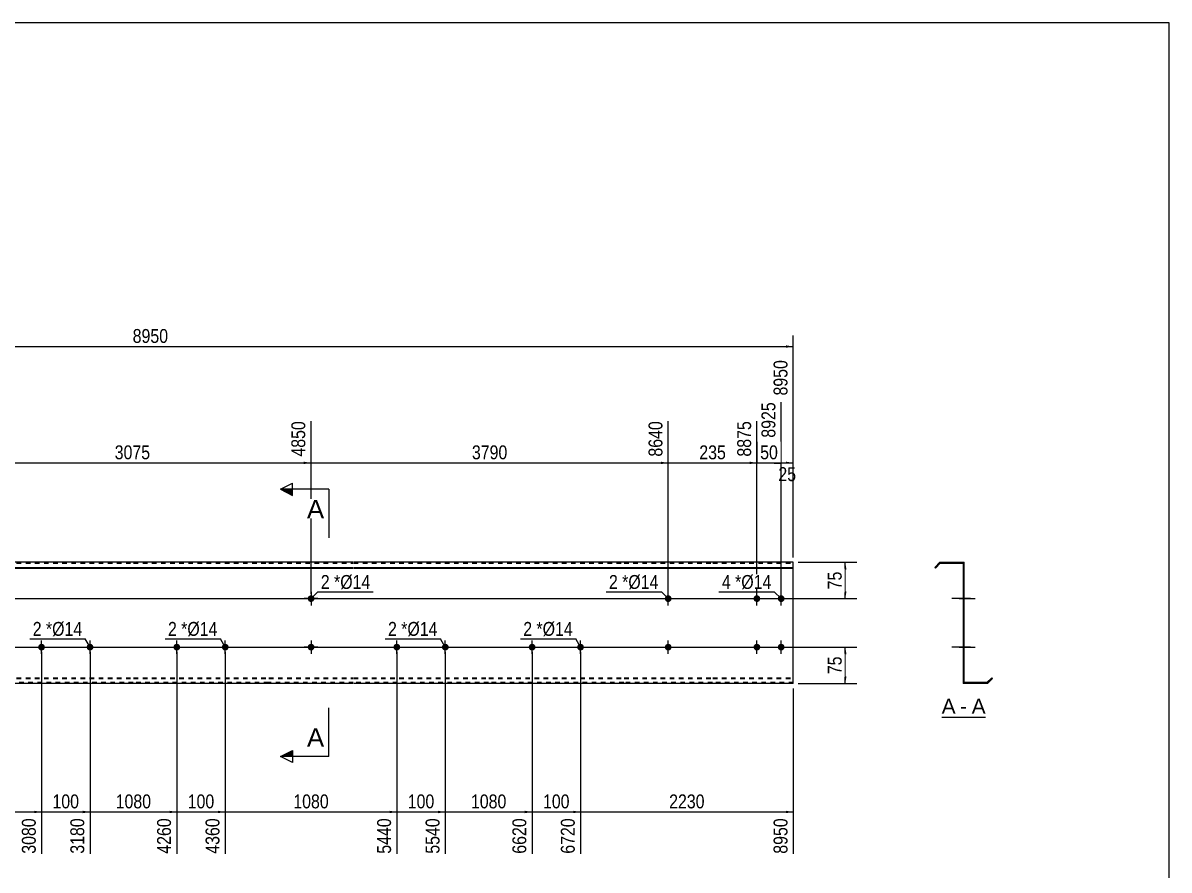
# Model space of a CAD drawing. Header units: millimetres. Extents: x -60 to 343, y -153 to 124.
# Drawn here: x 106.3 to 342.8, y -51 to 123.8 of the extents above; entities that cross this region are included whole.
import ezdxf

# ---------------------------------------------------------------- set-up
doc = ezdxf.new("R2010")
doc.units = ezdxf.units.MM
doc.linetypes.add('DXK_LINE_DOT1', pattern=[1.8814, 0.9407, -0.9407])
doc.styles.add('Arial', font='ARIAL.TTF', dxfattribs={"height": 0.2})
doc.styles.add('Arial Narrow', font='ARIALN.TTF', dxfattribs={"height": 0.2})

# ---------------------------------------------------------------- blocks, each defined once
blk = doc.blocks.new('Unknown-629082656-1772')
at = {"color": 5, "linetype": 'Continuous'}
for p, q in [((342.8, 123.75), (-57.2, 123.75)), ((342.8, -153.25), (342.8, 123.75))]:
    blk.add_line(p, q, dxfattribs=at)
blk = doc.blocks.new('Unknown-629082656-12 - 1235')
at = {"color": 7, "linetype": 'Continuous'}
blk.add_line((295.9, -19.45), (304.93, -19.45), dxfattribs=at)
at = {"color": 0, "linetype": 'Continuous'}
blk.add_wipeout([(298.74, -18.7), (298.74, -15.5), (295.9, -15.5), (295.9, -18.7)], dxfattribs=at)
blk.add_wipeout([(301.13, -18.7), (301.13, -15.5), (299.7, -15.5), (299.7, -18.7)], dxfattribs=at)
at = {"color": 96, "linetype": 'Continuous', "style": 'Arial'}
blk.add_text('A', height=3.06, dxfattribs=at).set_placement((295.9, -18.7))
at = {"color": 0, "linetype": 'Continuous'}
blk.add_wipeout([(304.93, -18.7), (304.93, -15.5), (302.09, -15.5), (302.09, -18.7)], dxfattribs=at)
at = {"color": 96, "linetype": 'Continuous', "style": 'Arial'}
for s, p in [('A', (302.09, -18.7)), ('-', (299.7, -18.7))]:
    blk.add_text(s, height=3.06, dxfattribs=at).set_placement(p)
blk = doc.blocks.new('Part-629082656-1218 - 1203')
at = {"color": 2, "linetype": 'Continuous'}
for p, q in [((129.08, 12.5), (101.28, 12.5)), ((156.98, 12.5), (129.18, 12.5)), ((174.48, 12.5), (157.08, 12.5)), ((202.38, 12.5), (174.58, 12.5)), ((230.28, 12.5), (202.48, 12.5)), ((248.57, 12.5), (230.38, 12.5)), ((265.27, 12.5), (248.67, 12.5)), ((265.27, -12.5), (265.27, 12.5)), ((101.28, 11.44), (129.08, 11.44)), ((101.28, 11.3), (129.08, 11.3)), ((129.18, 11.44), (156.98, 11.44)), ((129.18, 11.3), (156.98, 11.3)), ((157.08, 11.44), (174.48, 11.44)), ((157.08, 11.3), (174.48, 11.3)), ((174.58, 11.44), (202.38, 11.44)), ((174.58, 11.3), (202.38, 11.3)), ((202.48, 11.44), (230.28, 11.44)), ((202.48, 11.3), (230.28, 11.3)), ((230.38, 11.44), (248.57, 11.44)), ((230.38, 11.3), (248.57, 11.3)), ((248.67, 11.44), (265.27, 11.44)), ((248.67, 11.3), (265.27, 11.3)), ((129.08, -12.5), (101.28, -12.5)), ((156.98, -12.5), (129.18, -12.5)), ((174.48, -12.5), (157.08, -12.5)), ((202.38, -12.5), (174.58, -12.5)), ((230.28, -12.5), (202.48, -12.5)), ((248.57, -12.5), (230.38, -12.5)), ((265.27, -12.5), (248.67, -12.5))]:
    blk.add_line(p, q, dxfattribs=at)
at = {"color": 7, "linetype": 'DXK_LINE_DOT1'}
for p, q in [((101.28, 12.3), (129.08, 12.3)), ((129.18, 12.3), (156.98, 12.3)), ((157.08, 12.3), (174.48, 12.3)), ((174.58, 12.3), (202.38, 12.3)), ((202.48, 12.3), (230.28, 12.3)), ((230.38, 12.3), (248.57, 12.3)), ((248.67, 12.3), (265.27, 12.3)), ((101.28, -11.3), (129.08, -11.3)), ((101.28, -11.44), (129.08, -11.44)), ((129.18, -11.3), (156.98, -11.3)), ((129.18, -11.44), (156.98, -11.44)), ((157.08, -11.3), (174.48, -11.3)), ((157.08, -11.44), (174.48, -11.44)), ((174.58, -11.3), (202.38, -11.3)), ((174.58, -11.44), (202.38, -11.44)), ((202.48, -11.3), (230.28, -11.3)), ((202.48, -11.44), (230.28, -11.44)), ((230.38, -11.3), (248.57, -11.3)), ((230.38, -11.44), (248.57, -11.44)), ((248.67, -11.3), (265.27, -11.3)), ((248.67, -11.44), (265.27, -11.44)), ((129.08, -12.3), (101.28, -12.3)), ((156.98, -12.3), (129.18, -12.3)), ((174.48, -12.3), (157.08, -12.3)), ((202.38, -12.3), (174.58, -12.3)), ((230.28, -12.3), (202.48, -12.3)), ((248.57, -12.3), (230.38, -12.3)), ((265.27, -12.3), (248.67, -12.3))]:
    blk.add_line(p, q, dxfattribs=at)
blk = doc.blocks.new('Bolt-629082656-1224 - 1203')
at = {"linetype": 'Continuous'}
for points in [[(166.48, 5, -1), (165.08, 5, -1)], [(166.48, -5, -1), (165.08, -5, -1)]]:
    blk.add_hatch(color=3, dxfattribs=at).paths.add_polyline_path(points)
at = {"color": 3, "linetype": 'Continuous'}
for p, q in [((167.18, 5), (164.38, 5)), ((165.78, 6.4), (165.78, 3.6)), ((165.78, -3.6), (165.78, -6.4)), ((167.18, -5), (164.38, -5))]:
    blk.add_line(p, q, dxfattribs=at)
blk = doc.blocks.new('Bolt-629082656-1225 - 1203')
at = {"linetype": 'Continuous'}
for points in [[(110.18, -4.3, -1), (110.18, -5.7, -1)], [(120.18, -4.3, -1), (120.18, -5.7, -1)]]:
    blk.add_hatch(color=3, dxfattribs=at).paths.add_polyline_path(points)
at = {"color": 3, "linetype": 'Continuous'}
for p, q in [((110.18, -6.4), (110.18, -3.6)), ((120.18, -6.4), (120.18, -3.6)), ((108.78, -5), (111.58, -5)), ((118.78, -5), (121.58, -5))]:
    blk.add_line(p, q, dxfattribs=at)
blk = doc.blocks.new('Bolt-629082656-1226 - 1203')
at = {"linetype": 'Continuous'}
for points in [[(138.08, -4.3, -1), (138.08, -5.7, -1)], [(148.08, -4.3, -1), (148.08, -5.7, -1)]]:
    blk.add_hatch(color=3, dxfattribs=at).paths.add_polyline_path(points)
at = {"color": 3, "linetype": 'Continuous'}
for p, q in [((138.08, -6.4), (138.08, -3.6)), ((148.08, -6.4), (148.08, -3.6)), ((136.68, -5), (139.48, -5)), ((146.68, -5), (149.48, -5))]:
    blk.add_line(p, q, dxfattribs=at)
blk = doc.blocks.new('Bolt-629082656-1227 - 1203')
at = {"linetype": 'Continuous'}
for points in [[(183.48, -4.3, -1), (183.48, -5.7, -1)], [(193.48, -4.3, -1), (193.48, -5.7, -1)]]:
    blk.add_hatch(color=3, dxfattribs=at).paths.add_polyline_path(points)
at = {"color": 3, "linetype": 'Continuous'}
for p, q in [((183.48, -6.4), (183.48, -3.6)), ((193.48, -6.4), (193.48, -3.6)), ((182.08, -5), (184.88, -5)), ((192.08, -5), (194.88, -5))]:
    blk.add_line(p, q, dxfattribs=at)
blk = doc.blocks.new('Bolt-629082656-1228 - 1203')
at = {"linetype": 'Continuous'}
for points in [[(211.38, -4.3, -1), (211.38, -5.7, -1)], [(221.38, -4.3, -1), (221.38, -5.7, -1)]]:
    blk.add_hatch(color=3, dxfattribs=at).paths.add_polyline_path(points)
at = {"color": 3, "linetype": 'Continuous'}
for p, q in [((211.38, -6.4), (211.38, -3.6)), ((221.38, -6.4), (221.38, -3.6)), ((209.98, -5), (212.78, -5)), ((219.98, -5), (222.78, -5))]:
    blk.add_line(p, q, dxfattribs=at)
blk = doc.blocks.new('Bolt-629082656-1229 - 1203')
at = {"linetype": 'Continuous'}
for points in [[(257.07, 5, -1), (258.47, 5, -1)], [(262.07, 5, -1), (263.47, 5, -1)], [(257.07, -5, -1), (258.47, -5, -1)], [(262.07, -5, -1), (263.47, -5, -1)]]:
    blk.add_hatch(color=3, dxfattribs=at).paths.add_polyline_path(points)
at = {"color": 3, "linetype": 'Continuous'}
for p, q in [((256.37, 5), (259.17, 5)), ((257.77, 3.6), (257.77, 6.4)), ((261.37, 5), (264.17, 5)), ((262.77, 3.6), (262.77, 6.4)), ((257.77, -6.4), (257.77, -3.6)), ((262.77, -6.4), (262.77, -3.6)), ((256.37, -5), (259.17, -5)), ((261.37, -5), (264.17, -5))]:
    blk.add_line(p, q, dxfattribs=at)
blk = doc.blocks.new('Bolt-629082656-1230 - 1203')
at = {"linetype": 'Continuous'}
for points in [[(238.77, 5, -1), (240.17, 5, -1)], [(238.77, -5, -1), (240.17, -5, -1)]]:
    blk.add_hatch(color=3, dxfattribs=at).paths.add_polyline_path(points)
at = {"color": 3, "linetype": 'Continuous'}
for p, q in [((238.07, 5), (240.87, 5)), ((239.47, 3.6), (239.47, 6.4)), ((239.47, -6.4), (239.47, -3.6)), ((238.07, -5), (240.87, -5))]:
    blk.add_line(p, q, dxfattribs=at)
blk = doc.blocks.new('Bolt-629082656-1240 - 1235')
at = {"linetype": 'Continuous'}
blk.add_hatch(color=3, dxfattribs=at).paths.add_polyline_path([(300.31, -4.3), (300.31, -5.7), (300.51, -5.7), (300.51, -4.3)])
blk.add_hatch(color=3, dxfattribs=at).paths.add_polyline_path([(300.31, -4.3), (300.31, -5.7), (300.51, -5.7), (300.51, -4.3)])
at = {"color": 3, "linetype": 'Continuous'}
for p, q in [((300.31, -4.3), (300.51, -4.3)), ((300.31, -4.3), (300.51, -4.3)), ((299.51, -5), (302.81, -5)), ((299.51, -5), (302.81, -5)), ((300.31, -5.7), (300.51, -5.7)), ((300.31, -5.7), (300.51, -5.7))]:
    blk.add_line(p, q, dxfattribs=at)
blk = doc.blocks.new('Part-629082656-1237 - 1235')
at = {"color": 2, "linetype": 'Continuous'}
for p, q in [((295.51, 12.5), (294.45, 11.44)), ((295.6, 12.3), (294.6, 11.3)), ((295.51, 12.5), (300.51, 12.5)), ((295.6, 12.3), (300.31, 12.3)), ((300.31, 12.3), (300.31, -12.5)), ((300.51, -12.3), (300.51, 12.5)), ((294.45, 11.44), (294.6, 11.3)), ((305.23, -12.3), (306.23, -11.3)), ((305.31, -12.5), (306.38, -11.44)), ((306.38, -11.44), (306.23, -11.3)), ((305.31, -12.5), (300.31, -12.5)), ((305.23, -12.3), (300.51, -12.3))]:
    blk.add_line(p, q, dxfattribs=at)
blk = doc.blocks.new('Bolt-629082656-1238 - 1235')
at = {"linetype": 'Continuous'}
for points in [[(300.31, 5.7), (300.31, 4.3), (300.51, 4.3), (300.51, 5.7)], [(300.31, 5.7), (300.31, 4.3), (300.51, 4.3), (300.51, 5.7)], [(300.31, -4.3), (300.31, -5.7), (300.51, -5.7), (300.51, -4.3)], [(300.31, -4.3), (300.31, -5.7), (300.51, -5.7), (300.51, -4.3)]]:
    blk.add_hatch(color=3, dxfattribs=at).paths.add_polyline_path(points)
at = {"color": 3, "linetype": 'Continuous'}
for p, q in [((301.81, 5), (298.01, 5)), ((301.81, 5), (298.01, 5)), ((300.51, 5.7), (300.31, 5.7)), ((300.51, 5.7), (300.31, 5.7)), ((300.51, 4.3), (300.31, 4.3)), ((300.51, 4.3), (300.31, 4.3)), ((300.51, -4.3), (300.31, -4.3)), ((300.51, -4.3), (300.31, -4.3)), ((301.81, -5), (298.01, -5)), ((301.81, -5), (298.01, -5)), ((300.51, -5.7), (300.31, -5.7)), ((300.51, -5.7), (300.31, -5.7))]:
    blk.add_line(p, q, dxfattribs=at)
blk = doc.blocks.new('Bolt-629082656-1239 - 1235')
at = {"linetype": 'Continuous'}
blk.add_hatch(color=3, dxfattribs=at).paths.add_polyline_path([(300.31, 5.7), (300.31, 4.3), (300.51, 4.3), (300.51, 5.7)])
blk.add_hatch(color=3, dxfattribs=at).paths.add_polyline_path([(300.31, 5.7), (300.31, 4.3), (300.51, 4.3), (300.51, 5.7)])
at = {"color": 3, "linetype": 'Continuous'}
for p, q in [((299.51, 5), (302.81, 5)), ((299.51, 5), (302.81, 5)), ((300.31, 5.7), (300.51, 5.7)), ((300.31, 5.7), (300.51, 5.7)), ((300.31, 4.3), (300.51, 4.3)), ((300.31, 4.3), (300.51, 4.3))]:
    blk.add_line(p, q, dxfattribs=at)
blk = doc.blocks.new('Bolt-629082656-1241 - 1235')
at = {"linetype": 'Continuous'}
blk.add_hatch(color=3, dxfattribs=at).paths.add_polyline_path([(300.31, 5.7), (300.31, 4.3), (300.51, 4.3), (300.51, 5.7)])
blk.add_hatch(color=3, dxfattribs=at).paths.add_polyline_path([(300.31, 5.7), (300.31, 4.3), (300.51, 4.3), (300.51, 5.7)])
at = {"color": 3, "linetype": 'Continuous'}
for p, q in [((299.51, 5), (302.81, 5)), ((299.51, 5), (302.81, 5)), ((300.31, 5.7), (300.51, 5.7)), ((300.31, 5.7), (300.51, 5.7)), ((300.31, 4.3), (300.51, 4.3)), ((300.31, 4.3), (300.51, 4.3))]:
    blk.add_line(p, q, dxfattribs=at)
blk = doc.blocks.new('Bolt-629082656-1242 - 1235')
at = {"linetype": 'Continuous'}
blk.add_hatch(color=3, dxfattribs=at).paths.add_polyline_path([(300.31, -4.3), (300.31, -5.7), (300.51, -5.7), (300.51, -4.3)])
blk.add_hatch(color=3, dxfattribs=at).paths.add_polyline_path([(300.31, -4.3), (300.31, -5.7), (300.51, -5.7), (300.51, -4.3)])
at = {"color": 3, "linetype": 'Continuous'}
for p, q in [((300.31, -4.3), (300.51, -4.3)), ((300.31, -4.3), (300.51, -4.3)), ((299.51, -5), (302.81, -5)), ((299.51, -5), (302.81, -5)), ((300.31, -5.7), (300.51, -5.7)), ((300.31, -5.7), (300.51, -5.7))]:
    blk.add_line(p, q, dxfattribs=at)
blk = doc.blocks.new('Bolt-629082656-1243 - 1235')
at = {"linetype": 'Continuous'}
for points in [[(300.51, 4.3), (300.51, 5.7), (300.31, 5.7), (300.31, 4.3)], [(300.51, -5.7), (300.51, -4.3), (300.31, -4.3), (300.31, -5.7)]]:
    blk.add_hatch(color=3, dxfattribs=at).paths.add_polyline_path(points)
at = {"color": 3, "linetype": 'Continuous'}
for p, q in [((300.51, 5), (298.31, 5)), ((300.51, 5.7), (300.31, 5.7)), ((300.51, 4.3), (300.31, 4.3)), ((300.51, -4.3), (300.31, -4.3)), ((300.51, -5), (298.31, -5)), ((300.51, -5.7), (300.31, -5.7))]:
    blk.add_line(p, q, dxfattribs=at)
blk = doc.blocks.new('Bolt-629082656-1244 - 1235')
at = {"linetype": 'Continuous'}
blk.add_hatch(color=3, dxfattribs=at).paths.add_polyline_path([(300.51, -5.7), (300.51, -4.3), (300.31, -4.3), (300.31, -5.7)])
blk.add_hatch(color=3, dxfattribs=at).paths.add_polyline_path([(300.51, -5.7), (300.51, -4.3), (300.31, -4.3), (300.31, -5.7)])
at = {"color": 3, "linetype": 'Continuous'}
for p, q in [((300.31, -4.3), (300.51, -4.3)), ((300.31, -4.3), (300.51, -4.3)), ((299.56, -5), (302.31, -5)), ((299.56, -5), (302.31, -5)), ((300.31, -5.7), (300.51, -5.7)), ((300.31, -5.7), (300.51, -5.7))]:
    blk.add_line(p, q, dxfattribs=at)
blk = doc.blocks.new('Bolt-629082656-1245 - 1235')
at = {"linetype": 'Continuous'}
blk.add_hatch(color=3, dxfattribs=at).paths.add_polyline_path([(300.51, -5.7), (300.51, -4.3), (300.31, -4.3), (300.31, -5.7)])
blk.add_hatch(color=3, dxfattribs=at).paths.add_polyline_path([(300.51, -5.7), (300.51, -4.3), (300.31, -4.3), (300.31, -5.7)])
at = {"color": 3, "linetype": 'Continuous'}
for p, q in [((300.31, -4.3), (300.51, -4.3)), ((300.31, -4.3), (300.51, -4.3)), ((299.56, -5), (302.31, -5)), ((299.56, -5), (302.31, -5)), ((300.31, -5.7), (300.51, -5.7)), ((300.31, -5.7), (300.51, -5.7))]:
    blk.add_line(p, q, dxfattribs=at)
blk = doc.blocks.new('Bolt-629082656-1246 - 1235')
at = {"linetype": 'Continuous'}
blk.add_hatch(color=3, dxfattribs=at).paths.add_polyline_path([(300.51, -5.7), (300.51, -4.3), (300.31, -4.3), (300.31, -5.7)])
blk.add_hatch(color=3, dxfattribs=at).paths.add_polyline_path([(300.51, -5.7), (300.51, -4.3), (300.31, -4.3), (300.31, -5.7)])
at = {"color": 3, "linetype": 'Continuous'}
for p, q in [((300.31, -4.3), (300.51, -4.3)), ((300.31, -4.3), (300.51, -4.3)), ((299.56, -5), (302.31, -5)), ((299.56, -5), (302.31, -5)), ((300.31, -5.7), (300.51, -5.7)), ((300.31, -5.7), (300.51, -5.7))]:
    blk.add_line(p, q, dxfattribs=at)
blk = doc.blocks.new('Bolt-629082656-1247 - 1235')
at = {"linetype": 'Continuous'}
blk.add_hatch(color=3, dxfattribs=at).paths.add_polyline_path([(300.51, -5.7), (300.51, -4.3), (300.31, -4.3), (300.31, -5.7)])
blk.add_hatch(color=3, dxfattribs=at).paths.add_polyline_path([(300.51, -5.7), (300.51, -4.3), (300.31, -4.3), (300.31, -5.7)])
at = {"color": 3, "linetype": 'Continuous'}
for p, q in [((300.31, -4.3), (300.51, -4.3)), ((300.31, -4.3), (300.51, -4.3)), ((299.56, -5), (302.31, -5)), ((299.56, -5), (302.31, -5)), ((300.31, -5.7), (300.51, -5.7)), ((300.31, -5.7), (300.51, -5.7))]:
    blk.add_line(p, q, dxfattribs=at)
blk = doc.blocks.new('Bolt-629082656-1248 - 1235')
at = {"linetype": 'Continuous'}
for points in [[(300.31, 5.7), (300.31, 4.3), (300.51, 4.3), (300.51, 5.7)], [(300.31, 5.7), (300.31, 4.3), (300.51, 4.3), (300.51, 5.7)], [(300.31, -4.3), (300.31, -5.7), (300.51, -5.7), (300.51, -4.3)], [(300.31, -4.3), (300.31, -5.7), (300.51, -5.7), (300.51, -4.3)]]:
    blk.add_hatch(color=3, dxfattribs=at).paths.add_polyline_path(points)
at = {"color": 3, "linetype": 'Continuous'}
for p, q in [((301.81, 5), (298.01, 5)), ((301.81, 5), (298.01, 5)), ((300.51, 5.7), (300.31, 5.7)), ((300.51, 5.7), (300.31, 5.7)), ((300.51, 4.3), (300.31, 4.3)), ((300.51, 4.3), (300.31, 4.3)), ((300.51, -4.3), (300.31, -4.3)), ((300.51, -4.3), (300.31, -4.3)), ((301.81, -5), (298.01, -5)), ((301.81, -5), (298.01, -5)), ((300.51, -5.7), (300.31, -5.7)), ((300.51, -5.7), (300.31, -5.7))]:
    blk.add_line(p, q, dxfattribs=at)
blk = doc.blocks.new('Bolt-629082656-1249 - 1235')
at = {"linetype": 'Continuous'}
for points in [[(300.31, 5.7), (300.31, 4.3), (300.51, 4.3), (300.51, 5.7)], [(300.31, -4.3), (300.31, -5.7), (300.51, -5.7), (300.51, -4.3)]]:
    blk.add_hatch(color=3, dxfattribs=at).paths.add_polyline_path(points)
at = {"color": 3, "linetype": 'Continuous'}
for p, q in [((301.31, 5), (298.01, 5)), ((300.51, 5.7), (300.31, 5.7)), ((300.51, 4.3), (300.31, 4.3)), ((300.51, -4.3), (300.31, -4.3)), ((301.31, -5), (298.01, -5)), ((300.51, -5.7), (300.31, -5.7))]:
    blk.add_line(p, q, dxfattribs=at)
blk = doc.blocks.new('StraightDimension-629082656-1355 - 1203')
at = {"linetype": 'Continuous'}
for points in [[(275.75, 11), (276, 12.5), (276.25, 11)], [(276.25, 6.5), (276, 5), (275.75, 6.5)]]:
    blk.add_hatch(color=7, dxfattribs=at).paths.add_polyline_path(points)
at = {"color": 7, "linetype": 'Continuous'}
for p, q in [((266.27, 12.5), (278.4, 12.5)), ((276, 5), (276, 12.5)), ((93.08, 5), (278.4, 5))]:
    blk.add_line(p, q, dxfattribs=at)
at = {"color": 0}
blk.add_wipeout([(275.85, 11.18), (271.65, 11.18), (271.65, 6.32), (275.85, 6.32)], dxfattribs=at)
at = {"color": 3, "style": 'Arial Narrow'}
blk.add_text('75', height=2.863, rotation=90.0002, dxfattribs=at).set_placement((275.25, 6.92))
blk = doc.blocks.new('StraightDimension-629082656-1266 - 1203')
at = {"linetype": 'Continuous'}
blk.add_hatch(color=7, dxfattribs=at).paths.add_polyline_path([(263.77, 33.25), (265.27, 33), (263.77, 32.75)])
at = {"color": 7, "linetype": 'Continuous'}
for p, q in [((265.27, 13.5), (265.27, 54.21)), ((262.77, 6), (262.77, 45.51)), ((262.77, 33), (265.27, 33))]:
    blk.add_line(p, q, dxfattribs=at)
at = {"color": 0, "linetype": 'Continuous'}
blk.add_wipeout([(264.67, 54.81), (260.47, 54.81), (260.47, 46.3), (264.67, 46.3)], dxfattribs=at)
at = {"color": 0}
blk.add_wipeout([(266.44, 28.65), (266.44, 32.85), (261.59, 32.85), (261.59, 28.65)], dxfattribs=at)
at = {"color": 3, "linetype": 'Continuous', "style": 'Arial Narrow'}
blk.add_text('8950', height=2.863, rotation=90.0002, dxfattribs=at).set_placement((264.07, 46.9))
at = {"color": 3, "style": 'Arial Narrow'}
blk.add_text('25', height=2.863, dxfattribs=at).set_placement((262.19, 29.25))
blk = doc.blocks.new('StraightDimension-629082656-1267 - 1203')
at = {"linetype": 'Continuous'}
blk.add_hatch(color=7, dxfattribs=at).paths.add_polyline_path([(261.27, 33.25), (262.77, 33), (261.27, 32.75)])
at = {"color": 7, "linetype": 'Continuous'}
for p, q in [((262.77, 6), (262.77, 45.51)), ((257.77, 6), (257.77, 41.61)), ((257.77, 33), (262.77, 33))]:
    blk.add_line(p, q, dxfattribs=at)
at = {"color": 0}
blk.add_wipeout([(262.69, 33.15), (262.69, 37.35), (257.84, 37.35), (257.84, 33.15)], dxfattribs=at)
at = {"color": 0, "linetype": 'Continuous'}
blk.add_wipeout([(262.17, 46.11), (257.97, 46.11), (257.97, 37.6), (262.17, 37.6)], dxfattribs=at)
at = {"color": 3, "linetype": 'Continuous', "style": 'Arial Narrow'}
blk.add_text('8925', height=2.863, rotation=90.0002, dxfattribs=at).set_placement((261.57, 38.2))
at = {"color": 3, "style": 'Arial Narrow'}
blk.add_text('50', height=2.863, dxfattribs=at).set_placement((258.44, 33.75))
blk = doc.blocks.new('StraightDimension-629082656-1268 - 1203')
at = {"linetype": 'Continuous'}
blk.add_hatch(color=7, dxfattribs=at).paths.add_polyline_path([(256.27, 33.25), (257.77, 33), (256.27, 32.75)])
at = {"color": 7, "linetype": 'Continuous'}
for p, q in [((239.47, 6), (239.47, 41.61)), ((257.77, 6), (257.77, 41.61)), ((239.47, 33), (257.77, 33))]:
    blk.add_line(p, q, dxfattribs=at)
at = {"color": 0}
blk.add_wipeout([(251.96, 33.15), (251.96, 37.35), (245.28, 37.35), (245.28, 33.15)], dxfattribs=at)
at = {"color": 3, "style": 'Arial Narrow'}
blk.add_text('235', height=2.863, dxfattribs=at).set_placement((245.88, 33.75))
at = {"color": 0, "linetype": 'Continuous'}
blk.add_wipeout([(257.17, 42.21), (252.97, 42.21), (252.97, 33.7), (257.17, 33.7)], dxfattribs=at)
at = {"color": 3, "linetype": 'Continuous', "style": 'Arial Narrow'}
blk.add_text('8875', height=2.863, rotation=90.0002, dxfattribs=at).set_placement((256.57, 34.3))
blk = doc.blocks.new('StraightDimension-629082656-1326 - 1203')
at = {"linetype": 'Continuous'}
blk.add_hatch(color=7, dxfattribs=at).paths.add_polyline_path([(118.68, -38.75), (120.18, -39), (118.68, -39.25)])
at = {"color": 7, "linetype": 'Continuous'}
for p, q in [((110.18, -6), (110.18, -47.61)), ((120.18, -6), (120.18, -47.61)), ((110.18, -39), (120.18, -39))]:
    blk.add_line(p, q, dxfattribs=at)
at = {"color": 0}
blk.add_wipeout([(118.52, -38.85), (118.52, -34.65), (111.83, -34.65), (111.83, -38.85)], dxfattribs=at)
at = {"color": 3, "style": 'Arial Narrow'}
blk.add_text('100', height=2.863, dxfattribs=at).set_placement((112.43, -38.25))
at = {"color": 0, "linetype": 'Continuous'}
blk.add_wipeout([(119.58, -39.7), (115.38, -39.7), (115.38, -48.21), (119.58, -48.21)], dxfattribs=at)
at = {"color": 3, "linetype": 'Continuous', "style": 'Arial Narrow'}
blk.add_text('3180', height=2.863, rotation=90.0002, dxfattribs=at).set_placement((118.98, -47.61))
blk = doc.blocks.new('StraightDimension-629082656-1269 - 1203')
at = {"linetype": 'Continuous'}
blk.add_hatch(color=7, dxfattribs=at).paths.add_polyline_path([(237.97, 33.25), (239.47, 33), (237.97, 32.75)])
at = {"color": 7, "linetype": 'Continuous'}
for p, q in [((165.78, 6), (165.78, 41.61)), ((239.47, 6), (239.47, 41.61)), ((165.78, 33), (239.47, 33))]:
    blk.add_line(p, q, dxfattribs=at)
at = {"color": 0, "linetype": 'Continuous'}
blk.add_wipeout([(238.87, 42.21), (234.67, 42.21), (234.67, 33.7), (238.87, 33.7)], dxfattribs=at)
at = {"color": 0}
blk.add_wipeout([(206.88, 33.15), (206.88, 37.35), (198.37, 37.35), (198.37, 33.15)], dxfattribs=at)
at = {"color": 3, "linetype": 'Continuous', "style": 'Arial Narrow'}
blk.add_text('8640', height=2.863, rotation=90.0002, dxfattribs=at).set_placement((238.27, 34.3))
at = {"color": 3, "style": 'Arial Narrow'}
blk.add_text('3790', height=2.863, dxfattribs=at).set_placement((198.97, 33.75))
blk = doc.blocks.new('StraightDimension-629082656-1270 - 1203')
at = {"linetype": 'Continuous'}
blk.add_hatch(color=7, dxfattribs=at).paths.add_polyline_path([(164.28, 33.25), (165.78, 33), (164.28, 32.75)])
at = {"color": 7, "linetype": 'Continuous'}
for p, q in [((92.08, 6), (92.08, 41.61)), ((165.78, 6), (165.78, 41.61)), ((92.08, 33), (165.78, 33))]:
    blk.add_line(p, q, dxfattribs=at)
at = {"color": 0, "linetype": 'Continuous'}
blk.add_wipeout([(165.18, 42.21), (160.98, 42.21), (160.98, 33.7), (165.18, 33.7)], dxfattribs=at)
at = {"color": 0}
blk.add_wipeout([(133.18, 33.15), (133.18, 37.35), (124.67, 37.35), (124.67, 33.15)], dxfattribs=at)
at = {"color": 3, "linetype": 'Continuous', "style": 'Arial Narrow'}
blk.add_text('4850', height=2.863, rotation=90.0002, dxfattribs=at).set_placement((164.58, 34.3))
at = {"color": 3, "style": 'Arial Narrow'}
blk.add_text('3075', height=2.863, dxfattribs=at).set_placement((125.27, 33.75))
blk = doc.blocks.new('StraightDimension-629082656-1320 - 1203')
at = {"linetype": 'Continuous'}
blk.add_hatch(color=7, dxfattribs=at).paths.add_polyline_path([(219.88, -38.75), (221.38, -39), (219.88, -39.25)])
at = {"color": 7, "linetype": 'Continuous'}
for p, q in [((211.38, -6), (211.38, -47.61)), ((221.38, -6), (221.38, -47.61)), ((211.38, -39), (221.38, -39))]:
    blk.add_line(p, q, dxfattribs=at)
at = {"color": 0}
blk.add_wipeout([(219.72, -38.85), (219.72, -34.65), (213.03, -34.65), (213.03, -38.85)], dxfattribs=at)
at = {"color": 3, "style": 'Arial Narrow'}
blk.add_text('100', height=2.863, dxfattribs=at).set_placement((213.63, -38.25))
at = {"color": 0, "linetype": 'Continuous'}
blk.add_wipeout([(220.78, -39.7), (216.58, -39.7), (216.58, -48.21), (220.78, -48.21)], dxfattribs=at)
at = {"color": 3, "linetype": 'Continuous', "style": 'Arial Narrow'}
blk.add_text('6720', height=2.863, rotation=90.0002, dxfattribs=at).set_placement((220.18, -47.61))
blk = doc.blocks.new('StraightDimension-629082656-1319 - 1203')
at = {"linetype": 'Continuous'}
blk.add_hatch(color=7, dxfattribs=at).paths.add_polyline_path([(263.77, -38.75), (265.27, -39), (263.77, -39.25)])
at = {"color": 7, "linetype": 'Continuous'}
for p, q in [((221.38, -6), (221.38, -47.61)), ((265.27, -13.5), (265.27, -47.61)), ((221.38, -39), (265.27, -39))]:
    blk.add_line(p, q, dxfattribs=at)
at = {"color": 0}
blk.add_wipeout([(247.58, -38.85), (247.58, -34.65), (239.06, -34.65), (239.06, -38.85)], dxfattribs=at)
at = {"color": 0, "linetype": 'Continuous'}
blk.add_wipeout([(264.67, -39.7), (260.47, -39.7), (260.47, -48.21), (264.67, -48.21)], dxfattribs=at)
at = {"color": 3, "style": 'Arial Narrow'}
blk.add_text('2230', height=2.863, dxfattribs=at).set_placement((239.66, -38.25))
at = {"color": 3, "linetype": 'Continuous', "style": 'Arial Narrow'}
blk.add_text('8950', height=2.863, rotation=90.0002, dxfattribs=at).set_placement((264.07, -47.61))
blk = doc.blocks.new('StraightDimension-629082656-1321 - 1203')
at = {"linetype": 'Continuous'}
blk.add_hatch(color=7, dxfattribs=at).paths.add_polyline_path([(209.88, -38.75), (211.38, -39), (209.88, -39.25)])
at = {"color": 7, "linetype": 'Continuous'}
for p, q in [((193.48, -6), (193.48, -47.61)), ((211.38, -6), (211.38, -47.61)), ((193.48, -39), (211.38, -39))]:
    blk.add_line(p, q, dxfattribs=at)
at = {"color": 0}
blk.add_wipeout([(206.68, -38.85), (206.68, -34.65), (198.17, -34.65), (198.17, -38.85)], dxfattribs=at)
at = {"color": 3, "style": 'Arial Narrow'}
blk.add_text('1080', height=2.863, dxfattribs=at).set_placement((198.77, -38.25))
at = {"color": 0, "linetype": 'Continuous'}
blk.add_wipeout([(210.78, -39.7), (206.58, -39.7), (206.58, -48.21), (210.78, -48.21)], dxfattribs=at)
at = {"color": 3, "linetype": 'Continuous', "style": 'Arial Narrow'}
blk.add_text('6620', height=2.863, rotation=90.0002, dxfattribs=at).set_placement((210.18, -47.61))
blk = doc.blocks.new('StraightDimension-629082656-1322 - 1203')
at = {"linetype": 'Continuous'}
blk.add_hatch(color=7, dxfattribs=at).paths.add_polyline_path([(191.98, -38.75), (193.48, -39), (191.98, -39.25)])
at = {"color": 7, "linetype": 'Continuous'}
for p, q in [((183.48, -6), (183.48, -47.61)), ((193.48, -6), (193.48, -47.61)), ((183.48, -39), (193.48, -39))]:
    blk.add_line(p, q, dxfattribs=at)
at = {"color": 0}
blk.add_wipeout([(191.82, -38.85), (191.82, -34.65), (185.13, -34.65), (185.13, -38.85)], dxfattribs=at)
at = {"color": 3, "style": 'Arial Narrow'}
blk.add_text('100', height=2.863, dxfattribs=at).set_placement((185.73, -38.25))
at = {"color": 0, "linetype": 'Continuous'}
blk.add_wipeout([(192.88, -39.7), (188.68, -39.7), (188.68, -48.21), (192.88, -48.21)], dxfattribs=at)
at = {"color": 3, "linetype": 'Continuous', "style": 'Arial Narrow'}
blk.add_text('5540', height=2.863, rotation=90.0002, dxfattribs=at).set_placement((192.28, -47.61))
blk = doc.blocks.new('StraightDimension-629082656-1323 - 1203')
at = {"linetype": 'Continuous'}
blk.add_hatch(color=7, dxfattribs=at).paths.add_polyline_path([(181.98, -38.75), (183.48, -39), (181.98, -39.25)])
at = {"color": 7, "linetype": 'Continuous'}
for p, q in [((148.08, -6), (148.08, -47.61)), ((183.48, -6), (183.48, -47.61)), ((148.08, -39), (183.48, -39))]:
    blk.add_line(p, q, dxfattribs=at)
at = {"color": 0}
blk.add_wipeout([(170.03, -38.85), (170.03, -34.65), (161.52, -34.65), (161.52, -38.85)], dxfattribs=at)
at = {"color": 0, "linetype": 'Continuous'}
blk.add_wipeout([(182.88, -39.7), (178.68, -39.7), (178.68, -48.21), (182.88, -48.21)], dxfattribs=at)
at = {"color": 3, "style": 'Arial Narrow'}
blk.add_text('1080', height=2.863, dxfattribs=at).set_placement((162.12, -38.25))
at = {"color": 3, "linetype": 'Continuous', "style": 'Arial Narrow'}
blk.add_text('5440', height=2.863, rotation=90.0002, dxfattribs=at).set_placement((182.28, -47.61))
blk = doc.blocks.new('StraightDimension-629082656-1324 - 1203')
at = {"linetype": 'Continuous'}
blk.add_hatch(color=7, dxfattribs=at).paths.add_polyline_path([(146.58, -38.75), (148.08, -39), (146.58, -39.25)])
at = {"color": 7, "linetype": 'Continuous'}
for p, q in [((138.08, -6), (138.08, -47.61)), ((148.08, -6), (148.08, -47.61)), ((138.08, -39), (148.08, -39))]:
    blk.add_line(p, q, dxfattribs=at)
at = {"color": 0}
blk.add_wipeout([(146.42, -38.85), (146.42, -34.65), (139.73, -34.65), (139.73, -38.85)], dxfattribs=at)
at = {"color": 3, "style": 'Arial Narrow'}
blk.add_text('100', height=2.863, dxfattribs=at).set_placement((140.33, -38.25))
at = {"color": 0, "linetype": 'Continuous'}
blk.add_wipeout([(147.48, -39.7), (143.28, -39.7), (143.28, -48.21), (147.48, -48.21)], dxfattribs=at)
at = {"color": 3, "linetype": 'Continuous', "style": 'Arial Narrow'}
blk.add_text('4360', height=2.863, rotation=90.0002, dxfattribs=at).set_placement((146.88, -47.61))
blk = doc.blocks.new('StraightDimension-629082656-1325 - 1203')
at = {"linetype": 'Continuous'}
blk.add_hatch(color=7, dxfattribs=at).paths.add_polyline_path([(136.58, -38.75), (138.08, -39), (136.58, -39.25)])
at = {"color": 7, "linetype": 'Continuous'}
for p, q in [((120.18, -6), (120.18, -47.61)), ((138.08, -6), (138.08, -47.61)), ((120.18, -39), (138.08, -39))]:
    blk.add_line(p, q, dxfattribs=at)
at = {"color": 0}
blk.add_wipeout([(133.38, -38.85), (133.38, -34.65), (124.87, -34.65), (124.87, -38.85)], dxfattribs=at)
at = {"color": 3, "style": 'Arial Narrow'}
blk.add_text('1080', height=2.863, dxfattribs=at).set_placement((125.47, -38.25))
at = {"color": 0, "linetype": 'Continuous'}
blk.add_wipeout([(137.48, -39.7), (133.28, -39.7), (133.28, -48.21), (137.48, -48.21)], dxfattribs=at)
at = {"color": 3, "linetype": 'Continuous', "style": 'Arial Narrow'}
blk.add_text('4260', height=2.863, rotation=90.0002, dxfattribs=at).set_placement((136.88, -47.61))
blk = doc.blocks.new('StraightDimension-629082656-1327 - 1203')
at = {"linetype": 'Continuous'}
blk.add_hatch(color=7, dxfattribs=at).paths.add_polyline_path([(108.68, -38.75), (110.18, -39), (108.68, -39.25)])
at = {"color": 7, "linetype": 'Continuous'}
for p, q in [((110.18, -6), (110.18, -47.61)), ((0, -13.5), (0, -42.13)), ((0, -39), (110.18, -39))]:
    blk.add_line(p, q, dxfattribs=at)
at = {"color": 0}
blk.add_wipeout([(59.34, -38.85), (59.34, -34.65), (50.83, -34.65), (50.83, -38.85)], dxfattribs=at)
at = {"color": 0, "linetype": 'Continuous'}
for points in [[(-0.6, -39.7), (-4.8, -39.7), (-4.8, -42.73), (-0.6, -42.73)], [(109.58, -39.7), (105.38, -39.7), (105.38, -48.21), (109.58, -48.21)]]:
    blk.add_wipeout(points, dxfattribs=at)
at = {"color": 3, "style": 'Arial Narrow'}
blk.add_text('3080', height=2.863, dxfattribs=at).set_placement((51.43, -38.25))
at = {"color": 3, "linetype": 'Continuous', "style": 'Arial Narrow'}
for s, height, p in [('0', 2.86, (-1.2, -42.13)), ('3080', 2.863, (108.98, -47.61))]:
    blk.add_text(s, height=height, rotation=90.0002, dxfattribs=at).set_placement(p)
blk = doc.blocks.new('StraightDimension-629082656-1364 - 1203')
at = {"linetype": 'Continuous'}
for points in [[(275.75, -6.5), (276, -5), (276.25, -6.5)], [(276.25, -11), (276, -12.5), (275.75, -11)]]:
    blk.add_hatch(color=7, dxfattribs=at).paths.add_polyline_path(points)
at = {"color": 7, "linetype": 'Continuous'}
for p, q in [((93.08, -5), (278.4, -5)), ((276, -12.5), (276, -5)), ((266.27, -12.5), (278.4, -12.5))]:
    blk.add_line(p, q, dxfattribs=at)
at = {"color": 0}
blk.add_wipeout([(275.85, -6.32), (271.65, -6.32), (271.65, -11.18), (275.85, -11.18)], dxfattribs=at)
at = {"color": 3, "style": 'Arial Narrow'}
blk.add_text('75', height=2.863, rotation=90.0002, dxfattribs=at).set_placement((275.25, -10.58))
blk = doc.blocks.new('StraightDimension-629082656-1376 - 1203')
at = {"linetype": 'Continuous'}
blk.add_hatch(color=7, dxfattribs=at).paths.add_polyline_path([(263.77, 57.25), (265.27, 57), (263.77, 56.75)])
at = {"color": 7, "linetype": 'Continuous'}
for p, q in [((265.27, 13.5), (265.27, 59.25)), ((0, 57), (265.27, 57))]:
    blk.add_line(p, q, dxfattribs=at)
at = {"color": 0}
blk.add_wipeout([(136.89, 57.15), (136.89, 61.35), (128.38, 61.35), (128.38, 57.15)], dxfattribs=at)
at = {"color": 3, "style": 'Arial Narrow'}
blk.add_text('8950', height=2.863, dxfattribs=at).set_placement((128.98, 57.75))
blk = doc.blocks.new('Mark-629082656-1400 - 1203')
at = {"color": 0}
blk.add_wipeout([(138.08, -2.67), (138.08, 0.33), (136.26, 0.33), (136.26, -2.67)], dxfattribs=at)
blk.add_wipeout([(138.08, -2.67), (138.08, 0.33), (136.26, 0.33), (136.26, -2.67)], dxfattribs=at)
blk.add_wipeout([(140.26, -2.67), (140.26, 0.33), (138.98, 0.33), (138.98, -2.67)], dxfattribs=at)
blk.add_wipeout([(140.26, -2.67), (140.26, 0.33), (138.98, 0.33), (138.98, -2.67)], dxfattribs=at)
at = {"color": 3, "style": 'Arial Narrow'}
blk.add_text('2', height=2.86, dxfattribs=at).set_placement((136.26, -2.67))
at = {"color": 0}
blk.add_wipeout([(146.48, -2.67), (146.48, 0.33), (140.26, 0.33), (140.26, -2.67)], dxfattribs=at)
blk.add_wipeout([(146.48, -2.67), (146.48, 0.33), (140.26, 0.33), (140.26, -2.67)], dxfattribs=at)
at = {"color": 7, "linetype": 'Continuous'}
for p in [(135.66, -3.27), (148.08, -5)]:
    blk.add_line(p, (147.08, -3.27), dxfattribs=at)
at = {"color": 3, "style": 'Arial Narrow'}
for s, height, p in [('*', 2.86, (138.98, -2.67)), ('Ø14', 2.863, (140.26, -2.67))]:
    blk.add_text(s, height=height, dxfattribs=at).set_placement(p)
blk = doc.blocks.new('SectionMark-629082656-1264 - 1203')
at = {"linetype": 'Continuous'}
for points in [[(161.98, 27.55), (161.98, 26.3), (159.48, 27.55)], [(161.98, -26.3), (161.98, -27.55), (159.48, -27.55)]]:
    blk.add_hatch(color=30, dxfattribs=at).paths.add_polyline_path(points)
at = {"color": 30, "linetype": 'Continuous'}
for p, q in [((159.48, 27.55), (161.98, 28.8)), ((161.98, 26.3), (161.98, 28.8)), ((169.48, 27.55), (159.48, 27.55)), ((159.48, 27.55), (161.98, 26.3)), ((159.48, -27.55), (161.98, -26.3)), ((169.48, -27.55), (159.48, -27.55)), ((161.98, -28.8), (159.48, -27.55)), ((161.98, -26.3), (161.98, -28.8))]:
    blk.add_line(p, q, dxfattribs=at)
at = {"color": 0, "linetype": 'Continuous'}
for points in [[(168.48, 21.55), (168.48, 25.55), (164.93, 25.55), (164.93, 21.55)], [(168.48, -25.55), (168.48, -21.55), (164.93, -21.55), (164.93, -25.55)]]:
    blk.add_wipeout(points, dxfattribs=at)
at = {"color": 30, "linetype": 'Continuous'}
for p, q in [((169.48, 27.55), (169.48, 17.55)), ((169.48, -27.55), (169.48, -17.55))]:
    blk.add_line(p, q, dxfattribs=at)
at = {"color": 96, "linetype": 'Continuous', "style": 'Arial'}
for p in [(164.93, 21.55), (164.93, -25.55)]:
    blk.add_text('A', height=3.82, dxfattribs=at).set_placement(p)
blk = doc.blocks.new('Mark-629082656-1398 - 1203')
at = {"color": 0}
blk.add_wipeout([(169.62, 7.01), (169.62, 10.01), (167.79, 10.01), (167.79, 7.01)], dxfattribs=at)
blk.add_wipeout([(169.62, 7.01), (169.62, 10.01), (167.79, 10.01), (167.79, 7.01)], dxfattribs=at)
at = {"color": 7, "linetype": 'Continuous'}
blk.add_line((165.78, 5), (167.19, 6.41), dxfattribs=at)
at = {"color": 0}
blk.add_wipeout([(171.8, 7.01), (171.8, 10.01), (170.52, 10.01), (170.52, 7.01)], dxfattribs=at)
blk.add_wipeout([(171.8, 7.01), (171.8, 10.01), (170.52, 10.01), (170.52, 7.01)], dxfattribs=at)
at = {"color": 3, "style": 'Arial Narrow'}
blk.add_text('2', height=2.86, dxfattribs=at).set_placement((167.79, 7.01))
at = {"color": 0}
blk.add_wipeout([(178.01, 7.01), (178.01, 10.01), (171.8, 10.01), (171.8, 7.01)], dxfattribs=at)
blk.add_wipeout([(178.01, 7.01), (178.01, 10.01), (171.8, 10.01), (171.8, 7.01)], dxfattribs=at)
at = {"color": 7, "linetype": 'Continuous'}
blk.add_line((167.19, 6.41), (178.61, 6.41), dxfattribs=at)
at = {"color": 3, "style": 'Arial Narrow'}
for s, height, p in [('*', 2.86, (170.52, 7.01)), ('Ø14', 2.863, (171.8, 7.01))]:
    blk.add_text(s, height=height, dxfattribs=at).set_placement(p)
blk = doc.blocks.new('Mark-629082656-1399 - 1203')
at = {"color": 0}
blk.add_wipeout([(110.18, -2.67), (110.18, 0.33), (108.36, 0.33), (108.36, -2.67)], dxfattribs=at)
blk.add_wipeout([(110.18, -2.67), (110.18, 0.33), (108.36, 0.33), (108.36, -2.67)], dxfattribs=at)
blk.add_wipeout([(112.36, -2.67), (112.36, 0.33), (111.08, 0.33), (111.08, -2.67)], dxfattribs=at)
blk.add_wipeout([(112.36, -2.67), (112.36, 0.33), (111.08, 0.33), (111.08, -2.67)], dxfattribs=at)
at = {"color": 3, "style": 'Arial Narrow'}
blk.add_text('2', height=2.86, dxfattribs=at).set_placement((108.36, -2.67))
at = {"color": 0}
blk.add_wipeout([(118.58, -2.67), (118.58, 0.33), (112.36, 0.33), (112.36, -2.67)], dxfattribs=at)
blk.add_wipeout([(118.58, -2.67), (118.58, 0.33), (112.36, 0.33), (112.36, -2.67)], dxfattribs=at)
at = {"color": 7, "linetype": 'Continuous'}
for p in [(107.76, -3.27), (120.18, -5)]:
    blk.add_line(p, (119.18, -3.27), dxfattribs=at)
at = {"color": 3, "style": 'Arial Narrow'}
for s, height, p in [('*', 2.86, (111.08, -2.67)), ('Ø14', 2.863, (112.36, -2.67))]:
    blk.add_text(s, height=height, dxfattribs=at).set_placement(p)
blk = doc.blocks.new('Mark-629082656-1401 - 1203')
at = {"color": 0}
blk.add_wipeout([(183.48, -2.67), (183.48, 0.33), (181.66, 0.33), (181.66, -2.67)], dxfattribs=at)
blk.add_wipeout([(183.48, -2.67), (183.48, 0.33), (181.66, 0.33), (181.66, -2.67)], dxfattribs=at)
blk.add_wipeout([(185.66, -2.67), (185.66, 0.33), (184.38, 0.33), (184.38, -2.67)], dxfattribs=at)
blk.add_wipeout([(185.66, -2.67), (185.66, 0.33), (184.38, 0.33), (184.38, -2.67)], dxfattribs=at)
at = {"color": 3, "style": 'Arial Narrow'}
blk.add_text('2', height=2.86, dxfattribs=at).set_placement((181.66, -2.67))
at = {"color": 0}
blk.add_wipeout([(191.88, -2.67), (191.88, 0.33), (185.66, 0.33), (185.66, -2.67)], dxfattribs=at)
blk.add_wipeout([(191.88, -2.67), (191.88, 0.33), (185.66, 0.33), (185.66, -2.67)], dxfattribs=at)
at = {"color": 7, "linetype": 'Continuous'}
for p in [(181.06, -3.27), (193.48, -5)]:
    blk.add_line(p, (192.48, -3.27), dxfattribs=at)
at = {"color": 3, "style": 'Arial Narrow'}
for s, height, p in [('*', 2.86, (184.38, -2.67)), ('Ø14', 2.863, (185.66, -2.67))]:
    blk.add_text(s, height=height, dxfattribs=at).set_placement(p)
blk = doc.blocks.new('Mark-629082656-1402 - 1203')
at = {"color": 0}
blk.add_wipeout([(211.38, -2.67), (211.38, 0.33), (209.56, 0.33), (209.56, -2.67)], dxfattribs=at)
blk.add_wipeout([(211.38, -2.67), (211.38, 0.33), (209.56, 0.33), (209.56, -2.67)], dxfattribs=at)
blk.add_wipeout([(213.56, -2.67), (213.56, 0.33), (212.28, 0.33), (212.28, -2.67)], dxfattribs=at)
blk.add_wipeout([(213.56, -2.67), (213.56, 0.33), (212.28, 0.33), (212.28, -2.67)], dxfattribs=at)
at = {"color": 3, "style": 'Arial Narrow'}
blk.add_text('2', height=2.86, dxfattribs=at).set_placement((209.56, -2.67))
at = {"color": 0}
blk.add_wipeout([(219.78, -2.67), (219.78, 0.33), (213.56, 0.33), (213.56, -2.67)], dxfattribs=at)
blk.add_wipeout([(219.78, -2.67), (219.78, 0.33), (213.56, 0.33), (213.56, -2.67)], dxfattribs=at)
at = {"color": 7, "linetype": 'Continuous'}
for p in [(208.96, -3.27), (221.38, -5)]:
    blk.add_line(p, (220.38, -3.27), dxfattribs=at)
at = {"color": 3, "style": 'Arial Narrow'}
for s, height, p in [('*', 2.86, (212.28, -2.67)), ('Ø14', 2.863, (213.56, -2.67))]:
    blk.add_text(s, height=height, dxfattribs=at).set_placement(p)
blk = doc.blocks.new('Mark-629082656-1403 - 1203')
at = {"color": 0}
blk.add_wipeout([(252.36, 7.01), (252.36, 10.01), (250.53, 10.01), (250.53, 7.01)], dxfattribs=at)
blk.add_wipeout([(252.36, 7.01), (252.36, 10.01), (250.53, 10.01), (250.53, 7.01)], dxfattribs=at)
blk.add_wipeout([(254.54, 7.01), (254.54, 10.01), (253.26, 10.01), (253.26, 7.01)], dxfattribs=at)
blk.add_wipeout([(254.54, 7.01), (254.54, 10.01), (253.26, 10.01), (253.26, 7.01)], dxfattribs=at)
at = {"color": 3, "style": 'Arial Narrow'}
blk.add_text('4', height=2.86, dxfattribs=at).set_placement((250.53, 7.01))
at = {"color": 0}
blk.add_wipeout([(260.75, 7.01), (260.75, 10.01), (254.54, 10.01), (254.54, 7.01)], dxfattribs=at)
blk.add_wipeout([(260.75, 7.01), (260.75, 10.01), (254.54, 10.01), (254.54, 7.01)], dxfattribs=at)
at = {"color": 7, "linetype": 'Continuous'}
for p in [(249.93, 6.41), (262.77, 5)]:
    blk.add_line(p, (261.35, 6.41), dxfattribs=at)
at = {"color": 3, "style": 'Arial Narrow'}
for s, height, p in [('*', 2.86, (253.26, 7.01)), ('Ø14', 2.863, (254.54, 7.01))]:
    blk.add_text(s, height=height, dxfattribs=at).set_placement(p)
blk = doc.blocks.new('Mark-629082656-1404 - 1203')
at = {"color": 0}
blk.add_wipeout([(229.07, 7.01), (229.07, 10.01), (227.24, 10.01), (227.24, 7.01)], dxfattribs=at)
blk.add_wipeout([(229.07, 7.01), (229.07, 10.01), (227.24, 10.01), (227.24, 7.01)], dxfattribs=at)
blk.add_wipeout([(231.24, 7.01), (231.24, 10.01), (229.97, 10.01), (229.97, 7.01)], dxfattribs=at)
blk.add_wipeout([(231.24, 7.01), (231.24, 10.01), (229.97, 10.01), (229.97, 7.01)], dxfattribs=at)
at = {"color": 3, "style": 'Arial Narrow'}
blk.add_text('2', height=2.86, dxfattribs=at).set_placement((227.24, 7.01))
at = {"color": 0}
blk.add_wipeout([(237.46, 7.01), (237.46, 10.01), (231.24, 10.01), (231.24, 7.01)], dxfattribs=at)
blk.add_wipeout([(237.46, 7.01), (237.46, 10.01), (231.24, 10.01), (231.24, 7.01)], dxfattribs=at)
at = {"color": 7, "linetype": 'Continuous'}
for p in [(226.64, 6.41), (239.47, 5)]:
    blk.add_line(p, (238.06, 6.41), dxfattribs=at)
at = {"color": 3, "style": 'Arial Narrow'}
for s, height, p in [('*', 2.86, (229.97, 7.01)), ('Ø14', 2.863, (231.24, 7.01))]:
    blk.add_text(s, height=height, dxfattribs=at).set_placement(p)

msp = doc.modelspace()

# ---------------------------------------------------------------- block references
for name in ['Unknown-629082656-1772', 'Part-629082656-1218 - 1203', 'Part-629082656-1237 - 1235', 'Bolt-629082656-1224 - 1203', 'Bolt-629082656-1230 - 1203', 'Bolt-629082656-1229 - 1203', 'Bolt-629082656-1238 - 1235', 'Bolt-629082656-1248 - 1235', 'Bolt-629082656-1249 - 1235', 'Bolt-629082656-1243 - 1235', 'Bolt-629082656-1239 - 1235', 'Bolt-629082656-1241 - 1235', 'Bolt-629082656-1225 - 1203', 'Bolt-629082656-1226 - 1203', 'Bolt-629082656-1227 - 1203', 'Bolt-629082656-1228 - 1203', 'Bolt-629082656-1240 - 1235', 'Bolt-629082656-1242 - 1235', 'Bolt-629082656-1244 - 1235', 'Bolt-629082656-1245 - 1235', 'Bolt-629082656-1246 - 1235', 'Bolt-629082656-1247 - 1235']:
    msp.add_blockref(name, (0, 0))

# ---------------------------------------------------------------- next in the draw order: block references
for name in ['StraightDimension-629082656-1355 - 1203', 'StraightDimension-629082656-1326 - 1203', 'StraightDimension-629082656-1320 - 1203', 'Unknown-629082656-12 - 1235']:
    msp.add_blockref(name, (0, 0))

# ---------------------------------------------------------------- next in the draw order: block references
for name in ['StraightDimension-629082656-1266 - 1203', 'StraightDimension-629082656-1327 - 1203', 'StraightDimension-629082656-1321 - 1203', 'StraightDimension-629082656-1319 - 1203']:
    msp.add_blockref(name, (0, 0))

# ---------------------------------------------------------------- next in the draw order: block references
for name in ['StraightDimension-629082656-1267 - 1203', 'StraightDimension-629082656-1322 - 1203']:
    msp.add_blockref(name, (0, 0))

# ---------------------------------------------------------------- next in the draw order: block references
for name in ['StraightDimension-629082656-1268 - 1203', 'StraightDimension-629082656-1323 - 1203']:
    msp.add_blockref(name, (0, 0))

# ---------------------------------------------------------------- next in the draw order: block references
for name in ['StraightDimension-629082656-1269 - 1203', 'Mark-629082656-1403 - 1203', 'StraightDimension-629082656-1324 - 1203']:
    msp.add_blockref(name, (0, 0))

# ---------------------------------------------------------------- next in the draw order: block references
for name in ['StraightDimension-629082656-1270 - 1203', 'Mark-629082656-1404 - 1203', 'StraightDimension-629082656-1325 - 1203']:
    msp.add_blockref(name, (0, 0))

# ---------------------------------------------------------------- next in the draw order: block references
for name in ['StraightDimension-629082656-1376 - 1203', 'StraightDimension-629082656-1364 - 1203']:
    msp.add_blockref(name, (0, 0))

# ---------------------------------------------------------------- next in the draw order: block references
for name in ['SectionMark-629082656-1264 - 1203', 'Mark-629082656-1399 - 1203', 'Mark-629082656-1400 - 1203', 'Mark-629082656-1401 - 1203', 'Mark-629082656-1402 - 1203']:
    msp.add_blockref(name, (0, 0))

# ---------------------------------------------------------------- next in the draw order: block references
msp.add_blockref('Mark-629082656-1398 - 1203', (0, 0))

doc.saveas('drawing.dxf')
